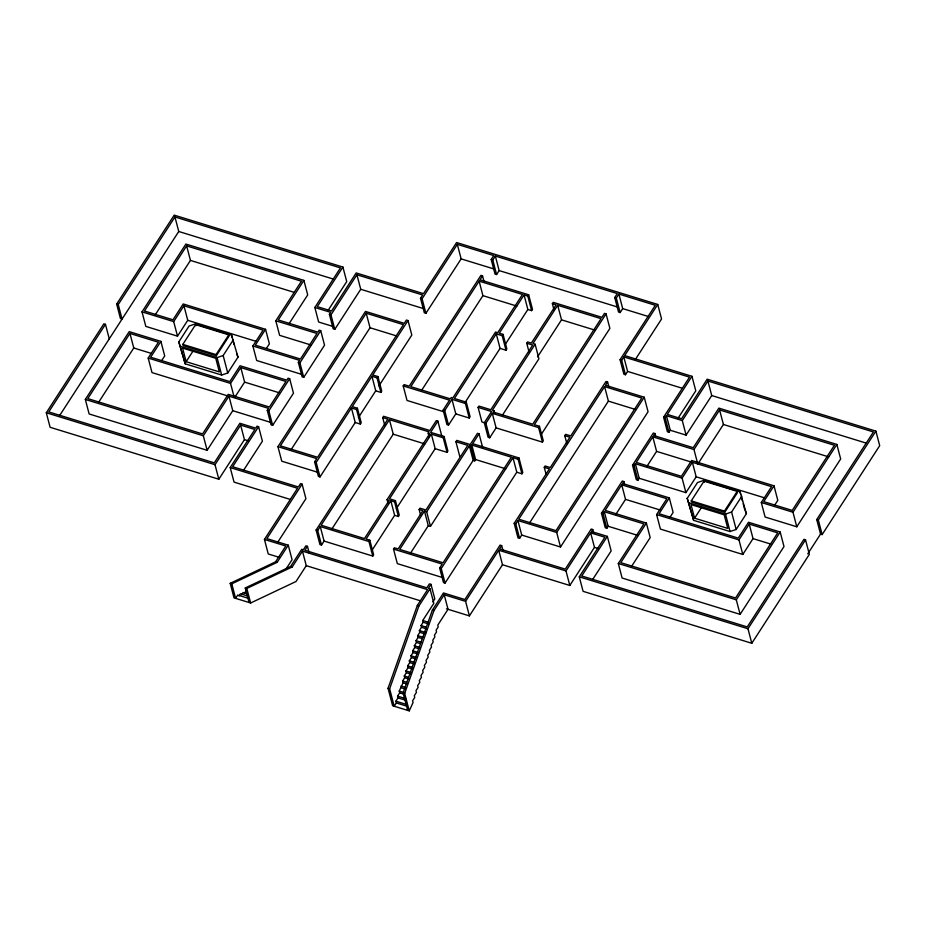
<?xml version="1.0" encoding="UTF-8"?>
<svg xmlns="http://www.w3.org/2000/svg" width="926" height="926" viewBox="0 0 926 926"><rect width="100%" height="100%" fill="white"/><g stroke="black" fill="none" stroke-linecap="round" stroke-linejoin="round"><path stroke-width="1.39" d="M446.436 608.81L469.401 615.883L465.593 601.344L444.214 594.758L448.022 609.296L437.778 625.131L438.23 626.879L436.1 630.178L436.551 631.926L434.421 635.224L434.873 636.961L432.743 640.26L433.194 642.007L431.065 645.306L431.516 647.054L429.386 650.353L429.838 652.089L427.708 655.388L428.171 657.136L426.029 660.435L426.492 662.183L424.351 665.481L424.814 667.218L422.673 670.517L423.136 672.264L420.994 675.563L421.457 677.311L419.316 680.61L419.779 682.358L417.649 685.657L418.101 687.393L415.971 690.692L416.422 692.44L414.292 695.739L414.744 697.486L412.614 700.785L413.065 702.521L409.257 710.867L392.624 705.751L388.052 688.307L417.325 605.477L427.58 589.642L302.455 551.132L292.199 566.967L246.825 588.45L245.251 587.964L249.059 602.502M430.011 588.809L433.831 603.347L422.731 620.501L423.182 622.249L421.052 625.548L421.504 627.284L419.374 630.583L419.825 632.331L417.695 635.63L418.147 637.377L416.017 640.676L416.469 642.424L414.339 645.723L414.802 647.459L412.66 650.758L413.123 652.506L410.982 655.805L411.445 657.553L409.304 660.851L409.767 662.588L407.625 665.887L408.088 667.634L405.947 670.933L406.41 672.681L404.268 675.98L404.731 677.716L402.602 681.015L403.053 682.763L399.245 691.109L399.696 692.845L397.567 696.144L398.018 697.891L395.888 701.19L396.34 702.938L394.21 706.237L389.638 688.794L418.911 605.963L430.011 588.809L428.437 588.323L430.995 584.364L429.409 583.878L426.851 587.836L304.885 550.299L307.455 546.34L305.869 545.854L303.311 549.812L301.726 549.326L290.625 566.481L245.251 587.964M407.671 710.381L403.099 692.937L432.373 610.107L443.473 592.953L464.864 599.539L500.086 545.101L501.672 545.599L503.061 550.877M409.257 710.867L404.685 693.424L433.958 610.593L444.214 594.758M290.359 499.45L234.035 482.11L230.215 467.572L254.87 429.49L240.633 425.103L244.441 439.642L218.825 479.228L50.108 427.291L46.3 412.753L103.851 323.834L105.448 324.32L109.268 338.858M333.163 326.496L318.648 322.028L314.84 307.49L340.455 267.903L174.945 216.95L118.25 304.55L122.058 319.088L120.461 318.59L116.653 304.064L174.204 215.133L342.909 267.058L346.729 281.597L328.093 310.395M105.448 324.32L48.754 411.92L214.276 462.861L239.892 423.275L255.738 428.159L257.011 426.18L258.597 426.666L262.405 441.193L243.55 470.35M59.565 415.658L178.753 231.488L174.945 216.95M160.892 341.381L150.637 357.228L229.822 381.605L240.077 365.758L286.805 380.146L288.079 378.178L289.664 378.665L293.473 393.203L272.661 425.358L271.075 424.872L267.267 410.345L268.54 408.366L228.942 396.178L232.762 410.704L207.135 450.291L89.139 413.968L85.331 399.442L129.212 331.635L160.892 341.381L164.701 355.92L161.772 360.445M302.05 374.474L256.699 360.515L252.879 345.988L263.134 330.142L183.938 305.765L187.746 320.303L177.503 336.15L145.822 326.403L142.002 311.865L185.894 244.059L303.89 280.381L307.698 294.919L289.062 323.706M227.507 395.842L152.003 372.599L148.195 358.061L158.439 342.226L129.941 333.453L87.785 398.597L202.586 433.935L228.213 394.349L269.408 407.035L285.949 381.477L240.806 367.576L230.551 383.41L234.023 396.629M311.205 345.062L279.617 335.339L275.809 320.813L301.425 281.226L186.624 245.888L144.468 311.02L172.965 319.794L183.209 303.959L265.565 329.309L269.385 343.847L266.457 348.373M98.619 402.278L133.761 347.991L129.941 333.453M155.302 314.701L190.443 260.414L186.624 245.888M177.503 336.15L173.683 321.611L183.938 305.765M178.822 341.879L189.066 326.045L195.166 323.961L231.593 335.177L237.994 357.135L227.75 372.97L221.65 375.042L185.223 363.837L178.822 341.879L185.223 363.837M182.827 344.379L195.606 324.644L228.803 334.853L229.104 336.022L216.325 355.758L183.14 345.548L182.827 344.379L216.024 354.6L216.325 355.758M186.149 361.696L182.572 348.083L215.77 358.293L219.335 371.905L186.149 361.696L193.025 351.07M216.024 354.6L228.803 334.853M180.651 346.393L217.078 357.61L223.166 355.526L233.421 339.692M265.565 329.309L255.321 345.143L300.464 359.045L317.005 333.487L275.809 320.813M207.135 450.291L203.326 435.764L228.942 396.178M303.89 280.381L278.263 319.968L317.861 332.156L319.146 330.177L320.732 330.663L324.54 345.201L303.728 377.368L302.142 376.882L298.322 362.344L299.607 360.364L252.879 345.988M235.1 396.814L244.614 382.114L240.806 367.576M218.825 479.228L215.006 464.69L240.633 425.103M342.909 267.058L317.294 306.645L331.531 311.032L356.186 272.939L423.506 293.658L456.599 242.531L657.749 304.446L661.558 318.984L635.398 359.415M670.262 430.254L686.108 435.127L682.288 420.601L666.454 415.716L670.262 430.254L668.989 432.234L667.403 431.748L663.595 417.209L689.534 377.137L623.8 356.904L627.608 371.43L625.478 374.729L623.893 374.243L620.084 359.716L655.307 305.279L618.881 294.063L622.689 308.601L620.131 312.56L618.545 312.074L614.737 297.535L617.295 293.577L495.341 256.039L499.149 270.577L496.591 274.536L495.005 274.05L491.197 259.511L493.755 255.553L457.328 244.337L461.136 258.875L425.914 313.301L424.328 312.814L420.508 298.276L422.65 294.977L356.915 274.756L360.735 289.282L334.795 329.367L333.21 328.88L329.39 314.342L330.675 312.363L314.84 307.49M258.597 426.666L232.657 466.739L298.392 486.972L300.522 483.673L302.108 484.171L305.916 498.697L277.731 542.242M272.661 425.358L268.841 410.831L289.664 378.665M303.728 377.368L299.908 362.83L320.732 330.663M334.795 329.367L330.976 314.828L356.915 274.756M317.884 472.318L281.759 461.194L277.939 446.656L365.481 311.414L404.292 323.348L406.421 320.049L408.007 320.546L411.815 335.073L378.942 385.876M366.21 313.22L280.381 445.834L317.606 457.282L403.435 324.667L366.21 313.22L370.03 327.746L291.215 449.515M278.946 557.255L268.251 553.968L264.442 539.43L297.535 488.291L230.215 467.572M355.237 422.499L360.388 424.085L356.568 409.547L351.429 407.961L355.237 422.499L320.014 476.925L318.428 476.439L314.608 461.9L316.75 458.601L277.939 446.656M302.108 484.171L266.873 538.596L288.264 545.183L292.072 559.709L286.099 568.946M320.014 476.925L316.194 462.398L351.429 407.961M371.928 376.292L375.736 390.83L380.887 392.416L377.067 377.877L371.928 376.292L352.285 406.641L357.424 408.227L361.244 422.765L360.388 424.085M408.007 320.546L372.773 374.972L377.924 376.558L381.732 391.096L380.887 392.416M425.914 313.301L422.094 298.774L457.328 244.337M356.568 409.547L357.424 408.227M377.067 377.877L377.924 376.558M238.977 595.985L240.401 593.786L247.138 595.858M241.651 594.723L243.075 592.524L247.115 593.774M244.314 593.462L245.737 591.263M358.455 417.533L375.736 390.83M302.455 551.132L306.263 565.67L296.019 581.505L250.645 602.988L234.012 597.872L230.204 583.334L275.578 561.839L285.821 546.004L264.442 539.43M230.204 583.334L231.789 583.82L277.152 562.337L288.264 545.183M384.788 425.52L382.704 417.591L383.561 416.272L429.884 430.532L436.296 420.635L437.882 421.122L441.69 435.66M443.809 411.781L407.023 400.46L403.204 385.922L404.06 384.603L409.211 386.188L480.941 275.346L482.527 275.832L484.263 282.442M324.077 541.085L372.784 556.075L368.965 541.536L320.257 526.547L324.077 541.085L321.519 545.044L319.933 544.557L316.113 530.019L387.855 419.177L382.704 417.591M321.519 545.044L317.699 530.505L320.257 526.547M389.441 419.663L321.114 525.227L364.474 538.573L389.244 500.306L387.068 499.635L429.768 433.657L428.182 433.171L429.039 431.852L389.441 419.663L393.249 434.201L331.994 528.839M479.112 281.11L410.785 386.674L450.383 398.863L451.24 397.543L452.826 398.03L495.526 332.052L497.702 332.723L522.472 294.456L479.112 281.11L482.921 295.649L421.666 390.286M482.527 275.832L479.969 279.791L528.665 294.781L532.485 309.319L531.628 310.638L527.866 309.481L524.058 294.943L527.82 296.1L531.628 310.638M496.591 274.536L492.782 259.998L495.341 256.039M455.789 413.887L469.25 418.031L465.431 403.493L451.969 399.349L455.789 413.887L448.52 425.103L446.945 424.617L443.126 410.079L449.527 400.182L403.204 385.922M437.882 421.122L430.625 432.338L444.086 436.482L447.895 451.02L447.038 452.339L435.162 448.682L431.354 434.144L443.23 437.801L447.038 452.339M448.52 425.103L444.712 410.565L451.969 399.349M431.354 434.144L389.499 498.801L395.437 500.63L399.256 515.169L398.4 516.488L394.638 515.331L390.83 500.792L394.592 501.95L398.4 516.488M496.255 333.858L500.075 348.396L506.013 350.225L502.193 335.687L496.255 333.858L454.411 398.516L466.287 402.173L470.095 416.712L469.25 418.031M390.83 500.792L366.059 539.059L369.821 540.217L373.629 554.755L372.784 556.075M524.058 294.943L499.288 333.21L503.05 334.367L506.858 348.905L506.013 350.225M368.965 541.536L369.821 540.217M394.592 501.95L395.437 500.63M502.193 335.687L503.05 334.367M527.82 296.1L528.665 294.781M396.421 508.548L435.162 448.682M465.199 402.278L500.075 348.396M443.23 437.801L444.086 436.482M465.431 403.493L466.287 402.173M371.419 551.202L394.638 515.331M505.422 344.159L527.866 309.481M459.713 456.24L455.905 441.702L456.75 440.382L470.211 444.526L477.48 433.31L479.055 433.796L482.874 448.334M478.105 407.394L491.567 411.538L484.31 422.754L488.118 437.292L489.704 437.778L485.895 423.24L481.914 421.932L478.105 407.394L478.962 406.074L490.838 409.732L532.682 345.074L526.744 343.245L527.6 341.925L531.362 343.083L556.132 304.816L552.371 303.659L553.216 302.339L601.923 317.329L604.481 313.37L606.067 313.856L609.887 328.394L541.259 434.421M443.322 577.789L397.335 563.633L393.515 549.095L394.372 547.775L398.134 548.933L422.904 510.666L419.142 509.508L419.987 508.189L425.925 510.018L467.78 445.36L455.905 441.702M424.478 511.152L428.298 525.69L430.474 526.362L426.666 511.823L424.478 511.152L399.719 549.419L443.079 562.765L511.395 457.201L471.797 445.012L470.94 446.332L474.76 460.87L473.174 460.384L469.366 445.846L470.94 446.332M535.124 344.24L492.424 410.218L494.009 410.704L493.153 412.024L532.751 424.212L601.067 318.648L557.707 305.302L532.948 343.569L535.124 344.24L538.932 358.779L502.448 415.161M426.666 511.823L469.366 445.846M479.055 433.796L472.654 443.693L518.977 457.953L522.796 472.491L521.94 473.811L516.789 472.225L512.981 457.687L518.132 459.273L521.94 473.811M485.895 423.24L492.296 413.343L538.619 427.604L542.439 442.142L496.116 427.881L492.296 413.343M410.496 553.192L428.298 525.69M537.531 356.915L561.526 319.84L557.707 305.302M430.474 526.362L473.174 460.384M474.76 460.87L475.617 459.551L471.797 445.012M489.704 437.778L496.116 427.881M516.789 472.225L445.059 583.067L443.473 582.581L439.653 568.043L442.223 564.084L393.515 549.095M445.059 583.067L441.239 568.529L512.981 457.687M606.067 313.856L534.337 424.698L539.476 426.284L543.296 440.822L542.439 442.142M620.131 312.56L616.322 298.022L618.881 294.063M518.132 459.273L518.977 457.953M538.619 427.604L539.476 426.284M432.882 601.865L434.803 598.902L430.995 584.364M545.993 473.927L544.268 467.317L545.113 465.998L550.264 467.584L569.907 437.234L564.756 435.648L565.612 434.329L570.763 435.915L605.986 381.489L607.572 381.975L608.961 387.253M521.708 535.054L560.519 547L556.7 532.473L517.9 520.528L521.708 535.054L519.579 538.353L517.993 537.867L514.185 523.329L549.407 468.903L544.268 467.317M465.593 601.344L498.686 550.218L565.994 570.937L569.814 585.463L502.494 564.744L498.686 550.218M501.672 545.599L499.542 548.898L565.265 569.131L591.205 529.047L592.79 529.533L593.832 533.492M519.579 538.353L515.77 523.827L517.9 520.528M604.585 386.593L518.757 519.208L555.97 530.656L641.811 398.041L604.585 386.593L608.394 401.12L529.591 522.889M607.572 381.975L605.442 385.274L644.241 397.219L648.061 411.746L560.519 547M625.478 374.729L621.67 360.202L623.8 356.904M657.749 304.446L624.656 355.584L691.965 376.303L695.785 390.841L678.063 418.216M469.401 615.883L502.494 564.744M556.7 532.473L644.241 397.219M623.858 481.532L622.573 483.511L669.301 497.887L659.057 513.733L738.253 538.11L748.497 522.264L780.178 532.01L783.998 546.548L740.106 614.355L622.11 578.032L618.302 563.494L643.917 523.908L604.319 511.719L608.139 526.257L606.854 528.237L605.268 527.751L601.46 513.212L622.272 481.045L623.858 481.532L624.552 484.182M639.195 478.267L685.923 492.644L682.103 478.117L635.386 463.729L639.195 478.267L637.921 480.235L636.336 479.749L632.527 465.211L653.339 433.044L654.925 433.53L655.62 436.181M565.994 570.937L590.649 532.844L604.898 537.23L579.271 576.817L583.091 591.344L751.796 643.281L809.347 554.35L805.539 539.812L803.942 539.326L747.247 626.925L581.736 575.972L607.352 536.385L591.517 531.512L592.79 529.533M606.854 528.237L603.046 513.698L604.319 511.719M646.383 523.063L620.756 562.649L735.557 597.988L777.724 532.855L749.227 524.081L753.035 538.619L742.791 554.454L660.435 529.093L656.615 514.567L666.87 498.732L621.728 484.83L605.187 510.388L646.383 523.063L650.191 537.601L631.555 566.388M637.921 480.235L634.113 465.697L635.386 463.729M697.44 462.734L693.979 449.527L652.784 436.84L636.243 462.398L681.386 476.3L691.629 460.465L773.997 485.814L777.805 500.353L774.877 504.867M654.925 433.53L653.64 435.509L693.238 447.698L718.865 408.111L836.861 444.434L840.669 458.972L796.788 526.778L765.107 517.021L761.299 502.494L771.555 486.648L692.359 462.271L682.103 478.117M668.989 432.234L665.169 417.695L666.454 415.716M691.965 376.303L667.31 414.397L681.559 418.772L707.175 379.185L875.892 431.122L879.7 445.649L822.149 534.58L820.552 534.094L816.732 519.555L873.426 431.956L707.915 381.014L682.288 420.601M569.814 585.463L594.469 547.382L590.649 532.844M615.767 514.474L625.536 499.369L621.728 484.83M646.823 466.484L656.592 451.379L652.784 436.84M592.536 579.711L611.16 550.924L607.352 536.385M686.108 435.127L711.724 395.541L707.915 381.014M693.979 449.527L719.595 409.94L834.407 445.279L792.239 510.423L763.742 501.649L773.997 485.814M697.787 464.065L723.414 424.478L719.595 409.94M670.192 516.951L673.121 512.425L669.301 497.887M685.923 492.644L696.178 476.809L692.359 462.271M687.242 498.373L697.486 482.539L703.586 480.455L740.013 491.671L746.414 513.629L736.17 529.464L730.07 531.547L693.643 520.331L687.242 498.373L693.643 520.331M691.247 500.885L704.026 481.138L737.223 491.359L737.524 492.516L724.745 512.263L691.56 502.042L691.247 500.885L724.445 511.094L724.745 512.263M694.569 518.19L691.004 504.577L724.19 514.798L727.767 528.41L694.569 518.19L701.445 507.564M724.445 511.094L737.223 491.359M689.071 502.887L725.498 514.104L731.586 512.02L741.842 496.186M742.791 554.454L738.983 539.916L749.227 524.081M740.106 614.355L736.297 599.817L780.178 532.01M796.788 526.778L792.98 512.24L836.861 444.434M751.796 643.281L747.976 628.742L805.539 539.812M822.149 534.58L818.329 520.042L875.892 431.122M807.75 553.864L820.552 534.094M491.197 259.511L492.782 259.998M614.737 297.535L616.322 298.022M461.136 258.875L493.523 268.841M499.149 270.577L618.371 307.27M622.689 308.601L648.327 316.495M482.921 295.649L516.801 306.078M561.526 319.84L595.395 330.269M420.508 298.276L422.094 298.774M620.084 359.716L621.67 360.202M178.753 231.488L333.233 279.039M711.724 395.541L866.204 443.103M360.735 289.282L423.726 308.671M627.608 371.43L682.393 388.295M190.443 260.414L294.306 292.396M723.414 424.478L828.643 456.865M329.39 314.342L330.976 314.828M663.595 417.209L665.169 417.695M370.03 327.746L396.212 335.814M608.394 401.12L635.965 409.616M656.592 451.379L690.923 461.947M187.746 320.303L256.027 341.324M696.178 476.809L764.448 497.818M116.653 304.064L118.25 304.55M142.002 311.865L173.683 321.611M761.299 502.494L792.98 512.24M816.732 519.555L818.329 520.042M298.322 362.344L299.908 362.83M632.527 465.211L634.113 465.697M443.126 410.079L444.712 410.565M133.761 347.991L151.401 353.419M244.614 382.114L278.819 392.647M625.536 499.369L659.74 509.89M753.035 538.619L770.675 544.048M148.195 358.061L230.551 383.41M656.615 514.567L738.983 539.916M393.249 434.201L424.652 443.867M475.617 459.551L505.654 468.799M267.267 410.345L268.841 410.831M601.46 513.212L603.046 513.698M232.762 410.704L270.994 422.476M608.139 526.257L638.176 535.506M244.441 439.642L248.33 440.834M594.469 547.382L598.346 548.574M314.608 461.9L316.194 462.398M514.185 523.329L515.77 523.827M85.331 399.442L203.326 435.764M618.302 563.494L736.297 599.817M46.3 412.753L215.006 464.69M579.271 576.817L747.976 628.742M316.113 530.019L317.699 530.505M439.653 568.043L441.239 568.529M306.263 565.67L420.392 600.789M275.578 561.839L277.152 562.337M290.625 566.481L292.199 566.967M417.325 605.477L418.911 605.963M432.373 610.107L433.958 610.593M422.731 620.501L428.113 622.156M423.182 622.249L428.564 623.904M421.052 625.548L426.435 627.203M421.504 627.284L426.886 628.951M419.374 630.583L426.099 632.655M419.825 632.331L425.219 633.986M417.695 635.63L423.078 637.285M418.147 637.377L422.187 638.616M416.017 640.676L421.399 642.331M416.469 642.424L420.508 643.663M414.339 645.723L419.721 647.378M414.802 647.459L418.83 648.709M248.504 598.37L237.727 595.059L235.598 598.358L231.789 583.82M412.66 650.758L418.043 652.413M413.123 652.506L417.163 653.744M410.982 655.805L416.364 657.46M411.445 657.553L415.485 658.791M409.304 660.851L414.686 662.507M409.767 662.588L413.806 663.838M407.625 665.887L413.019 667.542M408.088 667.634L412.128 668.873M405.947 670.933L411.341 672.589M406.41 672.681L410.45 673.92M404.268 675.98L408.308 677.219M404.731 677.716L408.771 678.966M402.602 681.015L406.63 682.265M403.053 682.763L407.093 684.001M400.923 686.062L406.306 687.717M401.375 687.81L405.414 689.048M399.245 691.109L404.627 692.764M388.052 688.307L389.638 688.794M403.099 692.937L404.685 693.424M399.696 692.845L403.736 694.095M397.567 696.144L405.646 698.632M398.018 697.891L404.755 699.963M395.888 701.19L406.653 704.512M396.34 702.938L407.116 706.249M745.048 510.238L746.414 513.629M236.628 353.744L237.994 357.135M740.013 491.671L740.719 494.357M741.425 497.042L742.478 501.059M743.184 503.744L744.597 509.115M731.586 512.02L736.17 529.464M725.498 514.104L730.07 531.547M704.026 481.138L704.339 482.296M552.371 303.659L554.095 310.268M564.756 435.648L566.839 443.577M526.744 343.245L529.174 352.493M494.009 410.704L494.704 413.343M428.182 433.171L429.224 437.13M419.142 509.508L420.52 514.798M387.068 499.635L388.098 503.594M307.455 546.34L309.18 552.949M231.593 335.177L232.299 337.851M233.005 340.536L234.058 344.565M223.166 355.526L227.75 372.97M217.078 357.61L221.65 375.042M195.606 324.644L195.918 325.802M246.825 588.45L250.645 602.988"/></g></svg>
